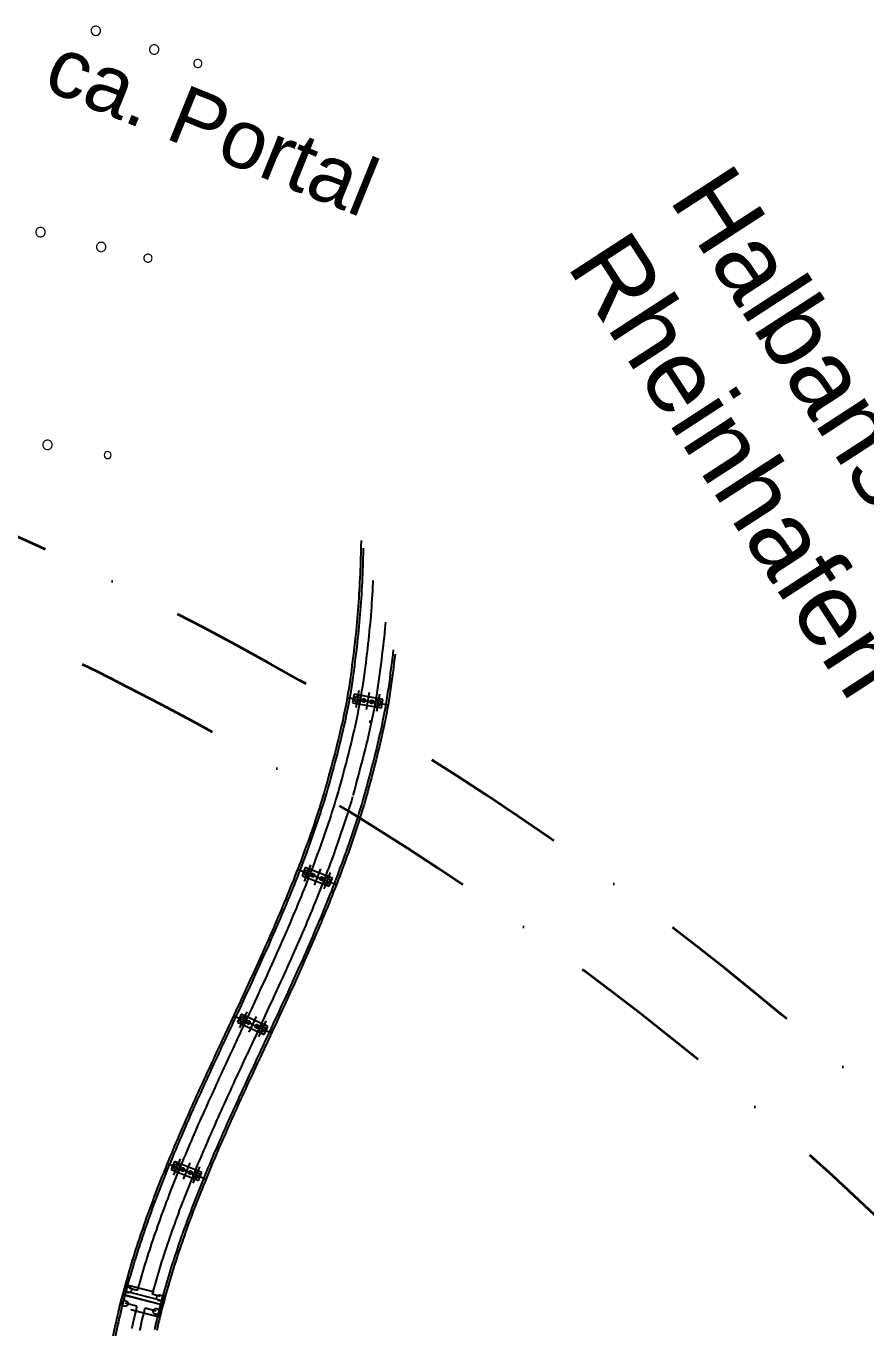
# Model space of a CAD drawing. Extents: x 2610184 to 2620710, y 1263771 to 1270672.
# Drawn here: x 2612072 to 2612215.5, y 1269571.3 to 1269793.8 of the extents above; entities that cross this region are included whole.
import ezdxf

# ---------------------------------------------------------------- set-up
doc = ezdxf.new("R2010")
doc.units = 0
doc.header["$LTSCALE"] = 5
for name, pattern in [('CADWORK_AC48', [15, 1, -14]), ('CADWORK_AC49', [55, 3, -1, 0.5, -50.5]), ('DASHDOT', [10, 5, -2.5, 0, -2.5])]:
    doc.linetypes.add(name, pattern=pattern)
for name, color, linetype in [('Grundriss_77', 7, 'CONTINUOUS'), ('Grundriss_89', 7, 'CONTINUOUS'), ('Grundriss_90', 7, 'CONTINUOUS'), ('Titelblatt', 7, 'CONTINUOUS'), ('VIADUKT_BADENSTRASSE', 94, 'CONTINUOUS')]:
    doc.layers.add(name, color=color, linetype=linetype)
doc.styles.get("Standard").update_dxf_attribs({"font": 'MONOTXT'})

msp = doc.modelspace()

# ---------------------------------------------------------------- linework, layer by layer
at = {"layer": 'Grundriss_77', "color": 9, "linetype": 'Continuous', "lineweight": 9}
for points in [[(2612083.16, 1269792.98, 0.415), (2612083.96, 1269792.18, 0.415), (2612084.76, 1269792.98, 0.415), (2612083.96, 1269793.78, 0.415), (2612083.16, 1269792.98)], [(2612093.12, 1269789.77, 0.415), (2612093.92, 1269788.97, 0.415), (2612094.72, 1269789.77, 0.414634), (2612093.92, 1269790.57, 0.414634), (2612093.12, 1269789.77)], [(2612100.68, 1269787.38, 0.414286), (2612101.38, 1269786.68, 0.414286), (2612102.08, 1269787.38, 0.414286), (2612101.38, 1269788.08, 0.414286), (2612100.68, 1269787.38)], [(2612073.7, 1269758.57, 0.415), (2612074.5, 1269757.77, 0.415), (2612075.3, 1269758.57, 0.415), (2612074.5, 1269759.37, 0.415), (2612073.7, 1269758.57)], [(2612084.07, 1269756.03, 0.415), (2612084.87, 1269755.23, 0.415), (2612085.67, 1269756.03, 0.415), (2612084.87, 1269756.83, 0.415), (2612084.07, 1269756.03)], [(2612092.16, 1269754.12, 0.414286), (2612092.86, 1269753.42, 0.414286), (2612093.56, 1269754.12, 0.414286), (2612092.86, 1269754.82, 0.414286), (2612092.16, 1269754.12)], [(2612074.91, 1269722.22, 0.414634), (2612075.71, 1269721.42, 0.415), (2612076.51, 1269722.22, 0.414634), (2612075.71, 1269723.02, 0.415), (2612074.91, 1269722.22)], [(2612085.37, 1269720.47, 0.413333), (2612085.97, 1269719.87, 0.413333), (2612086.57, 1269720.47, 0.413333), (2612085.97, 1269721.07, 0.413333), (2612085.37, 1269720.47)]]:
    msp.add_lwpolyline(points, format="xyb", dxfattribs=at)
at = {"layer": 'Grundriss_89', "color": 220, "linetype": 'DASHDOT', "lineweight": 35}
msp.add_arc((2611838.69, 1269191.3), 550, 24.6429, 190.1251, dxfattribs=at)
at = {"layer": 'Grundriss_90', "color": 220, "linetype": 'DASHDOT', "lineweight": 35}
msp.add_arc((2611838.69, 1269191.3), 565, 24.5931, 190.1749, dxfattribs=at)
at = {"layer": 'VIADUKT_BADENSTRASSE', "color": 180, "linetype": 'CADWORK_AC49', "lineweight": -3}
for p, q in [((2612126.95, 1269679.05), (2612133.84, 1269677.82)), ((2612128.89, 1269680.23), (2612128.36, 1269677.28)), ((2612130.66, 1269679.91), (2612130.13, 1269676.96)), ((2612132.43, 1269679.6), (2612131.91, 1269676.64)), ((2612118.52, 1269649.65), (2612125.04, 1269647.12)), ((2612120.64, 1269650.44), (2612119.56, 1269647.64)), ((2612122.32, 1269649.79), (2612121.24, 1269646.99)), ((2612124, 1269649.14), (2612122.92, 1269646.34)), ((2612109.74, 1269625.33), (2612108.47, 1269622.61)), ((2612107.55, 1269624.69), (2612113.9, 1269621.74)), ((2612107.55, 1269624.69), (2612113.9, 1269621.74)), ((2612111.37, 1269624.57), (2612110.1, 1269621.85)), ((2612113, 1269623.81), (2612111.73, 1269621.09)), ((2612096.2, 1269599.46), (2612102.68, 1269596.81)), ((2612098.34, 1269600.21), (2612097.21, 1269597.43)), ((2612098.34, 1269600.21), (2612097.21, 1269597.43)), ((2612100.01, 1269599.52), (2612098.88, 1269596.75)), ((2612100.01, 1269599.52), (2612098.88, 1269596.75)), ((2612101.68, 1269598.84), (2612100.54, 1269596.07)), ((2612101.68, 1269598.84), (2612100.54, 1269596.07))]:
    msp.add_line(p, q, dxfattribs=at)
at = {"layer": 'VIADUKT_BADENSTRASSE', "color": 180, "linetype": 'Continuous', "lineweight": -3}
for p, q in [((2612095.38, 1269575.24), (2612088.49, 1269577.04)), ((2612095.55, 1269575.9), (2612088.66, 1269577.69))]:
    msp.add_line(p, q, dxfattribs=at)
at = {"layer": 'VIADUKT_BADENSTRASSE', "color": 180, "linetype": 'CADWORK_AC48', "lineweight": -3}
for p, q in [((2612088.52, 1269577.04), (2612095.41, 1269575.24)), ((2612091.04, 1269577.74), (2612089.64, 1269578.11)), ((2612094.96, 1269576.72), (2612093.56, 1269577.08)), ((2612090.97, 1269575.05), (2612088.98, 1269575.57)), ((2612094.29, 1269574.18), (2612092.32, 1269574.7))]:
    msp.add_line(p, q, dxfattribs=at)
at = {"layer": 'VIADUKT_BADENSTRASSE', "color": 180, "linetype": 'Continuous', "lineweight": -3}
for points in [[(2612129.25, 1269705.87), (2612129.25, 1269705.69), (2612129.23, 1269705), (2612129.22, 1269704.3), (2612129.2, 1269703.61), (2612129.18, 1269702.92), (2612129.16, 1269702.22), (2612129.14, 1269701.54), (2612129.11, 1269700.84), (2612129.08, 1269700.15), (2612129.05, 1269699.46), (2612129.02, 1269698.77), (2612128.98, 1269698.08), (2612128.94, 1269697.4), (2612128.9, 1269696.71), (2612128.86, 1269696.02), (2612128.81, 1269695.33), (2612128.77, 1269694.65), (2612128.71, 1269693.96), (2612128.66, 1269693.27), (2612128.6, 1269692.59), (2612128.54, 1269691.9), (2612128.48, 1269691.21), (2612128.41, 1269690.53), (2612128.34, 1269689.85), (2612128.27, 1269689.17), (2612128.2, 1269688.47)], [(2612129.63, 1269704.59), (2612129.63, 1269704.29), (2612129.61, 1269703.6), (2612129.59, 1269702.9), (2612129.57, 1269702.21), (2612129.55, 1269701.52), (2612129.52, 1269700.83), (2612129.49, 1269700.13), (2612129.46, 1269699.45), (2612129.43, 1269698.75), (2612129.39, 1269698.06), (2612129.35, 1269697.37), (2612129.31, 1269696.68), (2612129.27, 1269695.99), (2612129.22, 1269695.3), (2612129.17, 1269694.61), (2612129.12, 1269693.93), (2612129.07, 1269693.24), (2612129.01, 1269692.55), (2612128.95, 1269691.86), (2612128.89, 1269691.18), (2612128.82, 1269690.49), (2612128.75, 1269689.81), (2612128.68, 1269689.12), (2612128.6, 1269688.43)], [(2612128.2, 1269688.47), (2612128.1, 1269687.68), (2612128.01, 1269686.89), (2612127.91, 1269686.09), (2612127.81, 1269685.3), (2612127.71, 1269684.51), (2612127.61, 1269683.72), (2612127.5, 1269682.93), (2612127.39, 1269682.14), (2612127.27, 1269681.35), (2612127.15, 1269680.56), (2612127.02, 1269679.77), (2612126.89, 1269678.99), (2612126.75, 1269678.2), (2612126.6, 1269677.42), (2612126.44, 1269676.64), (2612126.28, 1269675.86), (2612126.12, 1269675.08), (2612125.94, 1269674.3), (2612125.76, 1269673.52), (2612125.58, 1269672.75), (2612125.39, 1269671.97), (2612125.2, 1269671.2), (2612125.01, 1269670.42), (2612124.81, 1269669.65), (2612124.61, 1269668.88), (2612124.4, 1269668.1), (2612124.2, 1269667.33), (2612123.99, 1269666.56), (2612123.78, 1269665.79), (2612123.57, 1269665.02), (2612123.36, 1269664.25), (2612123.15, 1269663.48)], [(2612128.6, 1269688.43), (2612128.51, 1269687.63), (2612128.41, 1269686.84), (2612128.32, 1269686.04), (2612128.22, 1269685.25), (2612128.12, 1269684.45), (2612128.01, 1269683.66), (2612127.9, 1269682.87), (2612127.79, 1269682.08), (2612127.68, 1269681.28), (2612127.56, 1269680.49), (2612127.43, 1269679.71), (2612127.29, 1269678.92), (2612127.15, 1269678.13), (2612127, 1269677.34), (2612126.85, 1269676.56), (2612126.68, 1269675.78), (2612126.52, 1269675), (2612126.34, 1269674.22), (2612126.16, 1269673.44), (2612125.98, 1269672.66), (2612125.79, 1269671.88), (2612125.6, 1269671.1), (2612125.4, 1269670.32), (2612125.21, 1269669.55), (2612125, 1269668.77), (2612124.8, 1269668), (2612124.59, 1269667.23), (2612124.38, 1269666.45), (2612124.18, 1269665.68), (2612123.96, 1269664.91), (2612123.75, 1269664.14), (2612123.54, 1269663.37)], [(2612134.75, 1269687.19), (2612134.66, 1269686.38), (2612134.56, 1269685.56), (2612134.46, 1269684.75), (2612134.36, 1269683.94), (2612134.25, 1269683.13), (2612134.15, 1269682.32), (2612134.04, 1269681.51), (2612133.92, 1269680.7), (2612133.8, 1269679.89), (2612133.68, 1269679.08), (2612133.54, 1269678.28), (2612133.41, 1269677.47), (2612133.26, 1269676.67), (2612133.11, 1269675.86), (2612132.95, 1269675.06), (2612132.78, 1269674.26), (2612132.61, 1269673.46), (2612132.43, 1269672.67), (2612132.25, 1269671.87), (2612132.06, 1269671.07), (2612131.87, 1269670.28), (2612131.68, 1269669.48), (2612131.48, 1269668.69), (2612131.27, 1269667.9), (2612131.07, 1269667.1), (2612130.86, 1269666.31), (2612130.65, 1269665.52), (2612130.44, 1269664.73), (2612130.23, 1269663.94), (2612130.01, 1269663.15), (2612129.8, 1269662.36), (2612129.58, 1269661.57)], [(2612135.07, 1269686.46), (2612134.98, 1269685.67), (2612134.88, 1269684.87), (2612134.78, 1269684.08), (2612134.68, 1269683.29), (2612134.58, 1269682.5), (2612134.47, 1269681.71), (2612134.36, 1269680.92), (2612134.25, 1269680.12), (2612134.13, 1269679.34), (2612134, 1269678.55), (2612133.87, 1269677.76), (2612133.73, 1269676.98), (2612133.58, 1269676.19), (2612133.43, 1269675.41), (2612133.27, 1269674.63), (2612133.11, 1269673.84), (2612132.94, 1269673.06), (2612132.77, 1269672.29), (2612132.59, 1269671.51), (2612132.4, 1269670.73), (2612132.21, 1269669.95), (2612132.02, 1269669.18), (2612131.83, 1269668.4), (2612131.63, 1269667.63), (2612131.43, 1269666.86), (2612131.23, 1269666.08), (2612131.02, 1269665.31), (2612130.81, 1269664.54), (2612130.6, 1269663.77), (2612130.4, 1269663), (2612130.19, 1269662.23), (2612129.98, 1269661.46)], [(2612123.15, 1269663.48), (2612122.95, 1269662.82), (2612122.75, 1269662.16), (2612122.55, 1269661.5), (2612122.35, 1269660.85), (2612122.14, 1269660.19), (2612121.93, 1269659.54), (2612121.71, 1269658.88), (2612121.5, 1269658.23), (2612121.28, 1269657.57), (2612121.06, 1269656.92), (2612120.83, 1269656.27), (2612120.61, 1269655.62), (2612120.38, 1269654.97), (2612120.15, 1269654.32), (2612119.91, 1269653.67), (2612119.67, 1269653.02), (2612119.44, 1269652.38), (2612119.19, 1269651.73), (2612118.95, 1269651.08), (2612118.7, 1269650.43), (2612118.46, 1269649.79), (2612118.2, 1269649.15), (2612117.95, 1269648.5), (2612117.7, 1269647.85), (2612117.44, 1269647.21), (2612117.18, 1269646.57), (2612116.92, 1269645.93), (2612116.66, 1269645.29), (2612116.4, 1269644.64), (2612116.13, 1269644), (2612115.86, 1269643.36), (2612115.59, 1269642.72), (2612115.32, 1269642.08), (2612115.05, 1269641.44), (2612114.78, 1269640.8), (2612114.22, 1269639.52), (2612113.95, 1269638.89), (2612113.67, 1269638.25), (2612113.39, 1269637.61), (2612113.1, 1269636.97), (2612112.82, 1269636.33), (2612112.54, 1269635.7), (2612111.97, 1269634.43), (2612111.68, 1269633.79), (2612111.39, 1269633.15), (2612110.81, 1269631.88), (2612110.23, 1269630.61), (2612109.94, 1269629.97), (2612109.64, 1269629.33), (2612109.35, 1269628.7), (2612109.06, 1269628.06), (2612108.76, 1269627.43), (2612108.47, 1269626.79), (2612108.17, 1269626.16), (2612107.88, 1269625.52), (2612107.58, 1269624.88), (2612106.99, 1269623.61), (2612106.69, 1269622.97), (2612106.39, 1269622.33)], [(2612123.54, 1269663.37), (2612123.34, 1269662.7), (2612123.15, 1269662.04), (2612122.94, 1269661.38), (2612122.74, 1269660.73), (2612122.53, 1269660.07), (2612122.32, 1269659.41), (2612122.1, 1269658.75), (2612121.89, 1269658.1), (2612121.67, 1269657.44), (2612121.45, 1269656.79), (2612121.22, 1269656.14), (2612120.99, 1269655.49), (2612120.76, 1269654.83), (2612120.53, 1269654.18), (2612120.3, 1269653.53), (2612120.06, 1269652.88), (2612119.82, 1269652.23), (2612119.58, 1269651.58), (2612119.33, 1269650.94), (2612119.08, 1269650.29), (2612118.84, 1269649.64), (2612118.59, 1269649), (2612118.33, 1269648.35), (2612118.08, 1269647.7), (2612117.82, 1269647.06), (2612117.56, 1269646.42), (2612117.3, 1269645.77), (2612117.04, 1269645.13), (2612116.77, 1269644.49), (2612116.51, 1269643.84), (2612116.24, 1269643.2), (2612115.97, 1269642.56), (2612115.7, 1269641.92), (2612115.43, 1269641.28), (2612115.15, 1269640.64), (2612114.6, 1269639.36), (2612114.32, 1269638.72), (2612114.04, 1269638.08), (2612113.76, 1269637.44), (2612113.48, 1269636.81), (2612113.2, 1269636.17), (2612112.91, 1269635.53), (2612112.34, 1269634.26), (2612112.05, 1269633.62), (2612111.76, 1269632.98), (2612111.18, 1269631.71), (2612110.6, 1269630.44), (2612110.31, 1269629.8), (2612110.02, 1269629.16), (2612109.72, 1269628.53), (2612109.43, 1269627.89), (2612109.13, 1269627.25), (2612108.84, 1269626.62), (2612108.54, 1269625.98), (2612108.25, 1269625.34), (2612107.95, 1269624.71), (2612107.36, 1269623.44), (2612107.06, 1269622.8), (2612106.76, 1269622.16)], [(2612129.58, 1269661.57), (2612129.38, 1269660.89), (2612129.17, 1269660.21), (2612128.96, 1269659.52), (2612128.75, 1269658.83), (2612128.53, 1269658.15), (2612128.31, 1269657.47), (2612128.09, 1269656.79), (2612127.87, 1269656.11), (2612127.64, 1269655.43), (2612127.41, 1269654.75), (2612127.17, 1269654.07), (2612126.94, 1269653.4), (2612126.7, 1269652.73), (2612126.46, 1269652.05), (2612126.22, 1269651.38), (2612125.97, 1269650.71), (2612125.72, 1269650.04), (2612125.48, 1269649.37), (2612125.22, 1269648.7), (2612124.97, 1269648.04), (2612124.71, 1269647.37), (2612124.46, 1269646.71), (2612124.19, 1269646.04), (2612123.93, 1269645.38), (2612123.67, 1269644.72), (2612123.4, 1269644.06), (2612123.14, 1269643.4), (2612122.87, 1269642.74), (2612122.6, 1269642.08), (2612122.33, 1269641.43), (2612122.05, 1269640.77), (2612121.78, 1269640.11), (2612121.5, 1269639.46), (2612121.22, 1269638.81), (2612120.94, 1269638.15), (2612120.38, 1269636.85), (2612120.1, 1269636.2), (2612119.81, 1269635.55), (2612119.53, 1269634.9), (2612119.24, 1269634.25), (2612118.95, 1269633.61), (2612118.66, 1269632.96), (2612118.08, 1269631.67), (2612117.79, 1269631.02), (2612117.5, 1269630.38), (2612117.21, 1269629.74), (2612116.92, 1269629.09), (2612116.33, 1269627.81), (2612116.03, 1269627.17), (2612115.74, 1269626.53), (2612115.44, 1269625.89), (2612115.15, 1269625.25), (2612114.85, 1269624.61), (2612114.55, 1269623.97), (2612114.26, 1269623.33), (2612113.96, 1269622.69), (2612113.66, 1269622.05), (2612113.07, 1269620.77), (2612112.77, 1269620.14), (2612112.47, 1269619.5)], [(2612129.98, 1269661.46), (2612129.77, 1269660.77), (2612129.56, 1269660.09), (2612129.35, 1269659.4), (2612129.14, 1269658.71), (2612128.92, 1269658.03), (2612128.7, 1269657.34), (2612128.48, 1269656.66), (2612128.25, 1269655.98), (2612128.03, 1269655.3), (2612127.79, 1269654.62), (2612127.56, 1269653.94), (2612127.33, 1269653.26), (2612127.09, 1269652.59), (2612126.85, 1269651.92), (2612126.6, 1269651.24), (2612126.36, 1269650.57), (2612126.11, 1269649.9), (2612125.86, 1269649.23), (2612125.61, 1269648.56), (2612125.35, 1269647.89), (2612125.1, 1269647.22), (2612124.84, 1269646.56), (2612124.58, 1269645.89), (2612124.31, 1269645.23), (2612124.05, 1269644.57), (2612123.79, 1269643.9), (2612123.52, 1269643.24), (2612123.25, 1269642.58), (2612122.98, 1269641.93), (2612122.7, 1269641.27), (2612122.43, 1269640.61), (2612122.15, 1269639.96), (2612121.88, 1269639.3), (2612121.6, 1269638.65), (2612121.32, 1269637.99), (2612120.75, 1269636.69), (2612120.47, 1269636.04), (2612120.19, 1269635.39), (2612119.9, 1269634.74), (2612119.61, 1269634.09), (2612119.33, 1269633.44), (2612119.04, 1269632.79), (2612118.46, 1269631.5), (2612118.17, 1269630.85), (2612117.87, 1269630.21), (2612117.58, 1269629.57), (2612117.29, 1269628.92), (2612116.7, 1269627.64), (2612116.41, 1269627), (2612116.11, 1269626.35), (2612115.81, 1269625.71), (2612115.52, 1269625.07), (2612115.22, 1269624.43), (2612114.92, 1269623.79), (2612114.63, 1269623.15), (2612114.33, 1269622.52), (2612114.03, 1269621.88), (2612113.44, 1269620.6), (2612113.14, 1269619.96), (2612112.84, 1269619.33)], [(2612106.39, 1269622.34), (2612106.13, 1269621.77), (2612105.87, 1269621.21), (2612105.6, 1269620.65), (2612105.34, 1269620.09), (2612105.08, 1269619.52), (2612104.82, 1269618.96), (2612104.29, 1269617.83), (2612104.03, 1269617.27), (2612103.77, 1269616.7), (2612103.25, 1269615.57), (2612102.99, 1269615.01), (2612102.73, 1269614.44), (2612102.47, 1269613.87), (2612102.21, 1269613.31), (2612101.69, 1269612.17), (2612101.43, 1269611.6), (2612101.18, 1269611.04), (2612100.92, 1269610.47), (2612100.66, 1269609.9), (2612100.41, 1269609.33), (2612100.15, 1269608.75), (2612099.9, 1269608.18), (2612099.65, 1269607.61), (2612099.39, 1269607.04), (2612099.14, 1269606.47), (2612098.89, 1269605.89), (2612098.39, 1269604.74), (2612098.14, 1269604.17), (2612097.9, 1269603.59), (2612097.65, 1269603.01), (2612097.4, 1269602.44), (2612097.16, 1269601.86), (2612096.92, 1269601.28), (2612096.68, 1269600.7), (2612096.44, 1269600.11), (2612096.2, 1269599.54), (2612095.96, 1269598.95), (2612095.73, 1269598.37), (2612095.49, 1269597.79), (2612095.26, 1269597.2), (2612095.02, 1269596.62), (2612094.79, 1269596.03), (2612094.57, 1269595.44), (2612094.34, 1269594.86), (2612094.11, 1269594.27), (2612093.89, 1269593.68), (2612093.67, 1269593.09), (2612093.45, 1269592.49), (2612093.23, 1269591.9), (2612093.01, 1269591.31), (2612092.8, 1269590.71), (2612092.58, 1269590.12), (2612092.37, 1269589.53), (2612092.16, 1269588.93), (2612091.96, 1269588.33), (2612091.75, 1269587.73), (2612091.55, 1269587.13), (2612091.35, 1269586.53), (2612091.15, 1269585.93), (2612090.95, 1269585.33), (2612090.76, 1269584.72), (2612090.57, 1269584.12), (2612090.38, 1269583.51), (2612090.19, 1269582.91), (2612090, 1269582.3), (2612089.82, 1269581.69), (2612089.64, 1269581.08), (2612089.46, 1269580.47), (2612089.29, 1269579.86), (2612089.12, 1269579.25), (2612088.95, 1269578.64), (2612088.78, 1269578.02), (2612088.62, 1269577.4), (2612088.46, 1269576.79), (2612088.3, 1269576.17), (2612088.14, 1269575.55), (2612087.99, 1269574.94), (2612087.84, 1269574.32), (2612087.69, 1269573.7), (2612087.55, 1269573.07), (2612087.41, 1269572.45), (2612087.27, 1269571.84)], [(2612106.76, 1269622.16), (2612106.5, 1269621.6), (2612106.24, 1269621.04), (2612105.98, 1269620.48), (2612105.71, 1269619.91), (2612105.45, 1269619.35), (2612105.19, 1269618.79), (2612104.67, 1269617.66), (2612104.4, 1269617.09), (2612104.14, 1269616.53), (2612103.62, 1269615.4), (2612103.36, 1269614.83), (2612103.1, 1269614.27), (2612102.84, 1269613.7), (2612102.58, 1269613.14), (2612102.06, 1269612), (2612101.81, 1269611.43), (2612101.55, 1269610.87), (2612101.29, 1269610.3), (2612101.04, 1269609.73), (2612100.78, 1269609.16), (2612100.52, 1269608.59), (2612100.27, 1269608.02), (2612100.02, 1269607.45), (2612099.77, 1269606.87), (2612099.52, 1269606.3), (2612099.26, 1269605.73), (2612098.77, 1269604.58), (2612098.52, 1269604), (2612098.27, 1269603.43), (2612098.03, 1269602.85), (2612097.78, 1269602.28), (2612097.54, 1269601.7), (2612097.3, 1269601.12), (2612097.06, 1269600.54), (2612096.82, 1269599.96), (2612096.58, 1269599.38), (2612096.34, 1269598.8), (2612096.1, 1269598.22), (2612095.87, 1269597.63), (2612095.64, 1269597.05), (2612095.41, 1269596.47), (2612095.18, 1269595.88), (2612094.95, 1269595.29), (2612094.72, 1269594.71), (2612094.5, 1269594.12), (2612094.27, 1269593.53), (2612094.05, 1269592.94), (2612093.83, 1269592.35), (2612093.61, 1269591.76), (2612093.4, 1269591.17), (2612093.18, 1269590.57), (2612092.97, 1269589.98), (2612092.76, 1269589.39), (2612092.55, 1269588.79), (2612092.34, 1269588.19), (2612092.14, 1269587.6), (2612091.94, 1269587), (2612091.74, 1269586.4), (2612091.54, 1269585.8), (2612091.34, 1269585.2), (2612091.15, 1269584.6), (2612090.96, 1269583.99), (2612090.77, 1269583.39), (2612090.58, 1269582.78), (2612090.4, 1269582.18), (2612090.21, 1269581.57), (2612090.03, 1269580.97), (2612089.86, 1269580.36), (2612089.68, 1269579.75), (2612089.51, 1269579.14), (2612089.34, 1269578.53), (2612089.18, 1269577.91), (2612089.01, 1269577.3), (2612088.85, 1269576.69), (2612088.69, 1269576.07), (2612088.54, 1269575.46), (2612088.39, 1269574.84), (2612088.24, 1269574.22), (2612088.09, 1269573.6), (2612087.95, 1269572.98), (2612087.81, 1269572.36), (2612087.67, 1269571.75)], [(2612112.47, 1269619.5), (2612112.21, 1269618.94), (2612111.95, 1269618.38), (2612111.69, 1269617.81), (2612111.42, 1269617.25), (2612111.16, 1269616.69), (2612110.64, 1269615.57), (2612110.38, 1269615.01), (2612109.86, 1269613.89), (2612109.34, 1269612.76), (2612109.08, 1269612.2), (2612108.83, 1269611.64), (2612108.57, 1269611.08), (2612108.31, 1269610.52), (2612107.8, 1269609.39), (2612107.54, 1269608.83), (2612107.29, 1269608.27), (2612107.04, 1269607.71), (2612106.78, 1269607.15), (2612106.53, 1269606.58), (2612106.28, 1269606.03), (2612106.03, 1269605.46), (2612105.78, 1269604.9), (2612105.53, 1269604.33), (2612105.29, 1269603.77), (2612105.04, 1269603.21), (2612104.55, 1269602.08), (2612104.31, 1269601.52), (2612104.07, 1269600.95), (2612103.83, 1269600.39), (2612103.59, 1269599.82), (2612103.35, 1269599.26), (2612103.11, 1269598.69), (2612102.88, 1269598.13), (2612102.64, 1269597.56), (2612102.41, 1269596.99), (2612102.18, 1269596.43), (2612101.95, 1269595.86), (2612101.72, 1269595.29), (2612101.49, 1269594.72), (2612101.27, 1269594.16), (2612101.04, 1269593.59), (2612100.82, 1269593.02), (2612100.6, 1269592.44), (2612100.38, 1269591.87), (2612100.17, 1269591.3), (2612099.95, 1269590.73), (2612099.74, 1269590.16), (2612099.53, 1269589.59), (2612099.32, 1269589.02), (2612099.11, 1269588.44), (2612098.9, 1269587.87), (2612098.7, 1269587.29), (2612098.5, 1269586.72), (2612098.3, 1269586.15), (2612098.1, 1269585.57), (2612097.91, 1269584.99), (2612097.71, 1269584.41), (2612097.52, 1269583.83), (2612097.33, 1269583.26), (2612097.15, 1269582.68), (2612096.96, 1269582.1), (2612096.78, 1269581.52), (2612096.6, 1269580.94), (2612096.43, 1269580.36), (2612096.25, 1269579.77), (2612096.08, 1269579.2), (2612095.91, 1269578.61), (2612095.75, 1269578.03), (2612095.58, 1269577.45), (2612095.42, 1269576.86), (2612095.26, 1269576.28), (2612095.1, 1269575.69), (2612094.95, 1269575.1), (2612094.8, 1269574.52), (2612094.65, 1269573.93), (2612094.51, 1269573.34), (2612094.37, 1269572.76), (2612094.23, 1269572.17), (2612094.09, 1269571.58), (2612093.96, 1269570.99)], [(2612112.84, 1269619.32), (2612112.58, 1269618.76), (2612112.32, 1269618.2), (2612112.06, 1269617.64), (2612111.8, 1269617.08), (2612111.53, 1269616.52), (2612111.01, 1269615.4), (2612110.75, 1269614.83), (2612110.23, 1269613.71), (2612109.71, 1269612.59), (2612109.46, 1269612.03), (2612109.2, 1269611.47), (2612108.94, 1269610.91), (2612108.69, 1269610.35), (2612108.17, 1269609.22), (2612107.92, 1269608.67), (2612107.66, 1269608.1), (2612107.41, 1269607.54), (2612107.16, 1269606.98), (2612106.9, 1269606.42), (2612106.66, 1269605.86), (2612106.41, 1269605.3), (2612106.16, 1269604.73), (2612105.91, 1269604.17), (2612105.66, 1269603.61), (2612105.42, 1269603.05), (2612104.93, 1269601.92), (2612104.68, 1269601.35), (2612104.44, 1269600.79), (2612104.2, 1269600.23), (2612103.96, 1269599.66), (2612103.73, 1269599.1), (2612103.49, 1269598.53), (2612103.25, 1269597.97), (2612103.02, 1269597.41), (2612102.79, 1269596.84), (2612102.56, 1269596.27), (2612102.33, 1269595.71), (2612102.1, 1269595.14), (2612101.87, 1269594.57), (2612101.65, 1269594), (2612101.43, 1269593.44), (2612101.21, 1269592.87), (2612100.98, 1269592.3), (2612100.77, 1269591.73), (2612100.55, 1269591.16), (2612100.33, 1269590.59), (2612100.12, 1269590.02), (2612099.91, 1269589.45), (2612099.7, 1269588.88), (2612099.5, 1269588.3), (2612099.29, 1269587.73), (2612099.09, 1269587.15), (2612098.89, 1269586.58), (2612098.69, 1269586.01), (2612098.49, 1269585.43), (2612098.3, 1269584.86), (2612098.1, 1269584.28), (2612097.91, 1269583.71), (2612097.73, 1269583.13), (2612097.54, 1269582.56), (2612097.36, 1269581.98), (2612097.17, 1269581.4), (2612097, 1269580.82), (2612096.82, 1269580.24), (2612096.65, 1269579.66), (2612096.47, 1269579.08), (2612096.31, 1269578.5), (2612096.14, 1269577.92), (2612095.98, 1269577.34), (2612095.81, 1269576.75), (2612095.66, 1269576.17), (2612095.5, 1269575.59), (2612095.35, 1269575), (2612095.2, 1269574.42), (2612095.05, 1269573.83), (2612094.91, 1269573.25), (2612094.77, 1269572.66), (2612094.63, 1269572.07), (2612094.49, 1269571.49), (2612094.36, 1269570.9)]]:
    msp.add_lwpolyline(points, dxfattribs=at)
at = {"layer": 'VIADUKT_BADENSTRASSE', "color": 180, "linetype": 'CADWORK_AC48', "lineweight": -3}
for points in [[(2612131.29, 1269699.06), (2612131.27, 1269698.66), (2612131.24, 1269697.96), (2612131.2, 1269697.27), (2612131.16, 1269696.57), (2612131.12, 1269695.87), (2612131.07, 1269695.18), (2612131.02, 1269694.48), (2612130.97, 1269693.78), (2612130.91, 1269693.09), (2612130.85, 1269692.39), (2612130.79, 1269691.7), (2612130.73, 1269691), (2612130.66, 1269690.31), (2612130.59, 1269689.62), (2612130.52, 1269688.92), (2612130.44, 1269688.23)], [(2612133.42, 1269691.95), (2612133.38, 1269691.47), (2612133.32, 1269690.76), (2612133.25, 1269690.05), (2612133.18, 1269689.35), (2612133.1, 1269688.64), (2612133.03, 1269687.94)], [(2612130.44, 1269688.23), (2612130.35, 1269687.41), (2612130.25, 1269686.6), (2612130.15, 1269685.79), (2612130.05, 1269684.98), (2612129.94, 1269684.17), (2612129.84, 1269683.36), (2612129.73, 1269682.55), (2612129.61, 1269681.74), (2612129.49, 1269680.93), (2612129.36, 1269680.12), (2612129.23, 1269679.31), (2612129.09, 1269678.51), (2612128.95, 1269677.7), (2612128.79, 1269676.9), (2612128.64, 1269676.1), (2612128.47, 1269675.3), (2612128.3, 1269674.5), (2612128.12, 1269673.7), (2612127.94, 1269672.91), (2612127.75, 1269672.11), (2612127.56, 1269671.31), (2612127.37, 1269670.52), (2612127.17, 1269669.73), (2612126.96, 1269668.93), (2612126.76, 1269668.14), (2612126.55, 1269667.35), (2612126.34, 1269666.56), (2612126.13, 1269665.77), (2612125.92, 1269664.98), (2612125.7, 1269664.19), (2612125.48, 1269663.4), (2612125.27, 1269662.61)], [(2612133.03, 1269687.94), (2612132.93, 1269687.13), (2612132.83, 1269686.32), (2612132.73, 1269685.51), (2612132.63, 1269684.7), (2612132.53, 1269683.89), (2612132.42, 1269683.07), (2612132.31, 1269682.26), (2612132.19, 1269681.45), (2612132.08, 1269680.65), (2612131.95, 1269679.84), (2612131.82, 1269679.03), (2612131.68, 1269678.23), (2612131.53, 1269677.42), (2612131.38, 1269676.62), (2612131.22, 1269675.82), (2612131.06, 1269675.02), (2612130.88, 1269674.22), (2612130.71, 1269673.42), (2612130.52, 1269672.62), (2612130.34, 1269671.83), (2612130.15, 1269671.03), (2612129.95, 1269670.24), (2612129.75, 1269669.44), (2612129.55, 1269668.65), (2612129.34, 1269667.86), (2612129.13, 1269667.07), (2612128.92, 1269666.28), (2612128.71, 1269665.49), (2612128.5, 1269664.7), (2612128.29, 1269663.91), (2612128.07, 1269663.12), (2612127.85, 1269662.33)], [(2612132.99, 1269678.74), (2612128.07, 1269679.62), (2612127.81, 1269678.14), (2612132.73, 1269677.26), (2612132.99, 1269678.74), (2612132.99, 1269678.74)], [(2612125.31, 1269662.84), (2612125.12, 1269662.17), (2612124.92, 1269661.5), (2612124.71, 1269660.84), (2612124.5, 1269660.17), (2612124.29, 1269659.5), (2612124.08, 1269658.84), (2612123.86, 1269658.18), (2612123.64, 1269657.51), (2612123.42, 1269656.85), (2612123.2, 1269656.19), (2612122.97, 1269655.53), (2612122.74, 1269654.87), (2612122.51, 1269654.21), (2612122.27, 1269653.56), (2612122.04, 1269652.9), (2612121.79, 1269652.24), (2612121.55, 1269651.59), (2612121.31, 1269650.93), (2612121.06, 1269650.28), (2612120.81, 1269649.63), (2612120.56, 1269648.98), (2612120.31, 1269648.32), (2612120.05, 1269647.67), (2612119.8, 1269647.02), (2612119.54, 1269646.37), (2612119.28, 1269645.72), (2612119.02, 1269645.07), (2612118.75, 1269644.43), (2612118.48, 1269643.78), (2612118.22, 1269643.13), (2612117.95, 1269642.49), (2612117.67, 1269641.84), (2612117.4, 1269641.2), (2612117.13, 1269640.55), (2612116.85, 1269639.91), (2612116.58, 1269639.27), (2612116.3, 1269638.62), (2612116.02, 1269637.98), (2612115.74, 1269637.34), (2612115.45, 1269636.7), (2612115.17, 1269636.06), (2612114.89, 1269635.42), (2612114.6, 1269634.77), (2612114.31, 1269634.14), (2612114.03, 1269633.5), (2612113.74, 1269632.86), (2612113.45, 1269632.22), (2612113.16, 1269631.58), (2612112.87, 1269630.94), (2612112.58, 1269630.3), (2612112.28, 1269629.66), (2612111.99, 1269629.03), (2612111.7, 1269628.39), (2612111.4, 1269627.75), (2612111.11, 1269627.11), (2612110.81, 1269626.48), (2612110.52, 1269625.84), (2612110.22, 1269625.2), (2612109.92, 1269624.57), (2612109.63, 1269623.93), (2612109.33, 1269623.29), (2612109.03, 1269622.65), (2612108.74, 1269622.02), (2612108.44, 1269621.38)], [(2612127.81, 1269662.1), (2612127.61, 1269661.42), (2612127.4, 1269660.74), (2612127.19, 1269660.07), (2612126.98, 1269659.39), (2612126.77, 1269658.71), (2612126.55, 1269658.04), (2612126.33, 1269657.36), (2612126.11, 1269656.69), (2612125.88, 1269656.02), (2612125.66, 1269655.35), (2612125.43, 1269654.68), (2612125.19, 1269654.01), (2612124.96, 1269653.34), (2612124.72, 1269652.68), (2612124.48, 1269652.01), (2612124.24, 1269651.35), (2612123.99, 1269650.68), (2612123.74, 1269650.02), (2612123.49, 1269649.36), (2612123.24, 1269648.7), (2612122.99, 1269648.04), (2612122.73, 1269647.38), (2612122.47, 1269646.72), (2612122.21, 1269646.06), (2612121.95, 1269645.41), (2612121.69, 1269644.75), (2612121.42, 1269644.09), (2612121.16, 1269643.44), (2612120.89, 1269642.79), (2612120.62, 1269642.14), (2612120.35, 1269641.48), (2612120.07, 1269640.83), (2612119.8, 1269640.18), (2612119.52, 1269639.53), (2612119.24, 1269638.88), (2612118.96, 1269638.24), (2612118.68, 1269637.59), (2612118.4, 1269636.94), (2612118.12, 1269636.29), (2612117.83, 1269635.65), (2612117.55, 1269635), (2612117.26, 1269634.36), (2612116.98, 1269633.71), (2612116.69, 1269633.07), (2612116.4, 1269632.43), (2612116.11, 1269631.78), (2612115.82, 1269631.14), (2612115.52, 1269630.5), (2612115.23, 1269629.86), (2612114.94, 1269629.22), (2612114.65, 1269628.58), (2612114.35, 1269627.94), (2612114.06, 1269627.3), (2612113.76, 1269626.66), (2612113.47, 1269626.02), (2612113.17, 1269625.38), (2612112.88, 1269624.75), (2612112.58, 1269624.11), (2612112.28, 1269623.47), (2612111.98, 1269622.83), (2612111.69, 1269622.19), (2612111.39, 1269621.55), (2612111.09, 1269620.92), (2612110.8, 1269620.28)], [(2612124.38, 1269648.19), (2612119.72, 1269649.99), (2612119.18, 1269648.59), (2612123.84, 1269646.79), (2612124.38, 1269648.19), (2612124.38, 1269648.19)], [(2612113.32, 1269622.83), (2612108.79, 1269624.94), (2612108.15, 1269623.58), (2612112.69, 1269621.47), (2612113.32, 1269622.83), (2612113.32, 1269622.83)], [(2612108.44, 1269621.38), (2612108.18, 1269620.82), (2612107.92, 1269620.25), (2612107.65, 1269619.69), (2612107.39, 1269619.13), (2612107.13, 1269618.57), (2612106.87, 1269618.01), (2612106.34, 1269616.88), (2612106.08, 1269616.32), (2612105.82, 1269615.75), (2612105.3, 1269614.63), (2612105.04, 1269614.06), (2612104.78, 1269613.5), (2612104.52, 1269612.93), (2612104.26, 1269612.37), (2612103.75, 1269611.24), (2612103.49, 1269610.67), (2612103.23, 1269610.1), (2612102.98, 1269609.54), (2612102.72, 1269608.97), (2612102.47, 1269608.4), (2612102.22, 1269607.83), (2612101.96, 1269607.27), (2612101.71, 1269606.7), (2612101.46, 1269606.13), (2612101.21, 1269605.56), (2612100.96, 1269604.99), (2612100.47, 1269603.85), (2612100.22, 1269603.27), (2612099.97, 1269602.7), (2612099.73, 1269602.13), (2612099.49, 1269601.56), (2612099.25, 1269600.98), (2612099, 1269600.41), (2612098.77, 1269599.83), (2612098.53, 1269599.25), (2612098.29, 1269598.68), (2612098.06, 1269598.1), (2612097.82, 1269597.52), (2612097.59, 1269596.95), (2612097.36, 1269596.37), (2612097.13, 1269595.79), (2612096.9, 1269595.21), (2612096.67, 1269594.62), (2612096.45, 1269594.04), (2612096.23, 1269593.46), (2612096, 1269592.88), (2612095.78, 1269592.29), (2612095.57, 1269591.71), (2612095.35, 1269591.12), (2612095.13, 1269590.54), (2612094.92, 1269589.95), (2612094.71, 1269589.36), (2612094.5, 1269588.77), (2612094.3, 1269588.18), (2612094.09, 1269587.59), (2612093.89, 1269587), (2612093.69, 1269586.41), (2612093.49, 1269585.82), (2612093.3, 1269585.22), (2612093.1, 1269584.63), (2612092.91, 1269584.03), (2612092.72, 1269583.44), (2612092.53, 1269582.84), (2612092.35, 1269582.24), (2612092.17, 1269581.65), (2612091.99, 1269581.05), (2612091.81, 1269580.45), (2612091.64, 1269579.84), (2612091.46, 1269579.24), (2612091.29, 1269578.64), (2612091.04, 1269577.74)], [(2612110.79, 1269620.28), (2612110.53, 1269619.72), (2612110.27, 1269619.16), (2612110.01, 1269618.59), (2612109.75, 1269618.03), (2612109.49, 1269617.47), (2612108.96, 1269616.35), (2612108.7, 1269615.79), (2612108.18, 1269614.66), (2612107.66, 1269613.54), (2612107.4, 1269612.98), (2612107.15, 1269612.41), (2612106.89, 1269611.85), (2612106.63, 1269611.29), (2612106.12, 1269610.16), (2612105.86, 1269609.6), (2612105.6, 1269609.03), (2612105.35, 1269608.47), (2612105.1, 1269607.91), (2612104.84, 1269607.34), (2612104.59, 1269606.78), (2612104.34, 1269606.21), (2612104.09, 1269605.65), (2612103.84, 1269605.08), (2612103.59, 1269604.51), (2612103.34, 1269603.95), (2612102.85, 1269602.82), (2612102.61, 1269602.25), (2612102.37, 1269601.68), (2612102.12, 1269601.11), (2612101.88, 1269600.54), (2612101.64, 1269599.98), (2612101.4, 1269599.41), (2612101.17, 1269598.84), (2612100.93, 1269598.27), (2612100.7, 1269597.69), (2612100.46, 1269597.12), (2612100.23, 1269596.55), (2612100, 1269595.98), (2612099.77, 1269595.41), (2612099.55, 1269594.83), (2612099.32, 1269594.26), (2612099.1, 1269593.69), (2612098.88, 1269593.11), (2612098.65, 1269592.53), (2612098.44, 1269591.96), (2612098.22, 1269591.38), (2612098, 1269590.8), (2612097.79, 1269590.23), (2612097.58, 1269589.65), (2612097.37, 1269589.07), (2612097.16, 1269588.49), (2612096.96, 1269587.91), (2612096.75, 1269587.33), (2612096.55, 1269586.75), (2612096.35, 1269586.16), (2612096.15, 1269585.58), (2612095.96, 1269585), (2612095.77, 1269584.41), (2612095.58, 1269583.83), (2612095.39, 1269583.24), (2612095.2, 1269582.66), (2612095.02, 1269582.07), (2612094.84, 1269581.48), (2612094.66, 1269580.89), (2612094.48, 1269580.3), (2612094.31, 1269579.72), (2612094.13, 1269579.12), (2612093.96, 1269578.53), (2612093.8, 1269577.94), (2612093.56, 1269577.08)], [(2612102.04, 1269597.89), (2612097.41, 1269599.77), (2612096.84, 1269598.39), (2612101.47, 1269596.5), (2612102.04, 1269597.89), (2612102.04, 1269597.89)], [(2612095.83, 1269577.01), (2612094.77, 1269573.15), (2612088, 1269574.92), (2612089.06, 1269578.78), (2612095.83, 1269577.01), (2612095.83, 1269577.01)], [(2612090.96, 1269575.05), (2612090.92, 1269574.87), (2612090.77, 1269574.26), (2612090.62, 1269573.66), (2612090.48, 1269573.05), (2612090.34, 1269572.44), (2612090.2, 1269571.83), (2612090.07, 1269571.23)], [(2612092.32, 1269574.7), (2612092.27, 1269574.53), (2612092.13, 1269573.93), (2612091.98, 1269573.33), (2612091.84, 1269572.73), (2612091.7, 1269572.13), (2612091.57, 1269571.53), (2612091.43, 1269570.92)]]:
    msp.add_lwpolyline(points, dxfattribs=at)
for centre, radius in [((2612128.63, 1269678.75), 0.5), ((2612129.71, 1269678.56), 0.3), ((2612131.09, 1269678.31), 0.3), ((2612132.17, 1269678.12), 0.5), ((2612120.1, 1269649.04), 0.5), ((2612121.03, 1269648.68), 0.3), ((2612122.52, 1269648.1), 0.3), ((2612123.46, 1269647.74), 0.5), ((2612109.1, 1269623.97), 0.5), ((2612110.01, 1269623.54), 0.3), ((2612111.46, 1269622.87), 0.3), ((2612112.37, 1269622.45), 0.5), ((2612097.78, 1269598.82), 0.5), ((2612098.79, 1269598.4), 0.3), ((2612100.08, 1269597.87), 0.3), ((2612101.11, 1269597.46), 0.5), ((2612089.54, 1269577.85), 0.5), ((2612094.86, 1269576.48), 0.5), ((2612088.94, 1269575.52), 0.5), ((2612094.26, 1269574.15), 0.5)]:
    msp.add_circle(centre, radius, dxfattribs=at)
at = {"layer": 'VIADUKT_BADENSTRASSE', "color": 180, "linetype": 'Continuous', "lineweight": -3}
for radius, end in [(123.56, 174.0229), (123.15, 174.0966)]:
    msp.add_arc((2612208.01, 1269545.56), radius, 167.7241, end, dxfattribs=at)

# ---------------------------------------------------------------- texts
at = {"layer": 'Titelblatt', "color": 4, "insert": (2612078.37, 1269792.43), "char_height": 10, "width": 57.8479, "attachment_point": 1, "rotation": 337.968}
msp.add_mtext('\\fArial|b0|i0|c0|p18;\\H10;\\W1;\\C1;ca. Portal', dxfattribs=at)
at = {"layer": 'VIADUKT_BADENSTRASSE', "color": 4, "insert": (2612192.18, 1269771.04), "char_height": 12.5, "width": 114.9629, "attachment_point": 1, "rotation": 302.9907}
msp.add_mtext('\\fArial|b0|i0|c0|p18;\\H12.5;\\W1;\\C180;Halbanschluss\\PRheinhafen', dxfattribs=at)

doc.saveas('drawing.dxf')
